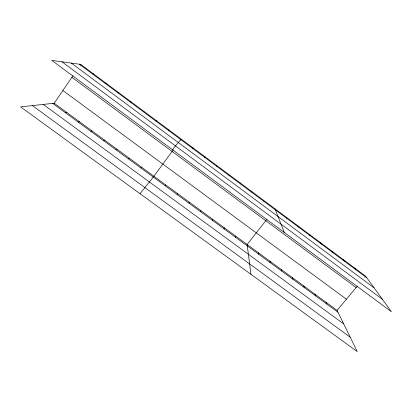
<?xml version="1.0" encoding="UTF-8"?>
<svg xmlns="http://www.w3.org/2000/svg" width="412" height="412" viewBox="0 0 412 412"><rect width="100%" height="100%" fill="white"/><g stroke="black" fill="none" stroke-linecap="round" stroke-linejoin="round"><path stroke-width="0.62" d="M224.123 228.918L224.143 227.666M212.448 220.374L212.571 219.194M216.717 166.278L216.8 165.557M200.716 211.789L200.943 210.681M204.79 157.415L204.98 156.771M188.938 203.162L189.263 202.127M177.098 194.495L177.531 193.537M192.811 148.511L193.11 147.944M165.207 185.791L165.742 184.906M54.204 103.227L337.067 310.36L357.235 351.596L20.6 106.883L54.204 103.227L72.934 75.762M79.99 65.415L80.695 64.38L365.64 276.2L391.4 311.714L51.814 60.404L80.695 64.38M173.236 149.896L153.903 176.233L140.054 193.717M180.42 140.106L181.177 139.076L172.391 149.638M266.95 219.256L247.133 244.507L250.965 274.346M337.067 310.36L357.322 286.144M364.847 277.147L365.64 276.2M140.894 167.993L141.651 167.262M168.312 130.305L168.827 129.898M128.467 158.898L129.332 158.244M115.983 149.757L116.962 149.18M155.787 120.999L156.421 120.67M103.438 140.574L104.53 140.08M90.831 131.346L92.036 130.934M143.206 111.647L143.953 111.405M78.167 122.076L79.485 121.741M130.563 102.248L131.423 102.088M65.436 112.759L66.873 112.507M117.858 92.808L118.836 92.731M105.086 83.317L106.183 83.327M92.257 73.784L93.472 73.877M32.404 105.596L350.195 337.207M52.648 103.397L338.01 312.286M43.234 104.421L343.696 323.914M62.871 90.522L346.42 299.179M71.879 77.312L356.133 287.566M71.286 63.087L374.096 287.854M61.98 61.805L382.398 299.303M79.361 64.2L366.84 277.853M354.5 267.918L355.608 269.505M343.309 259.596L344.324 261.12M332.067 251.243L332.984 252.69M320.773 242.848L321.597 244.228M309.433 234.413L310.159 235.726M298.036 225.946L298.664 227.182M326 302.253L326.85 304.118M286.592 217.433L287.118 218.602M314.881 294.111L315.638 295.914M275.092 208.889L284.27 232.435M303.716 285.938L304.38 287.669M292.499 277.724L293.071 279.387M263.541 200.299L263.865 201.324M281.236 269.474L281.71 271.07M269.922 261.187L270.293 262.717M251.938 191.673L252.159 192.62M258.551 252.865L258.829 254.328M240.278 183.01L240.402 183.881M235.664 236.107L235.746 237.425M228.567 174.302L228.583 175.1"/></g></svg>
